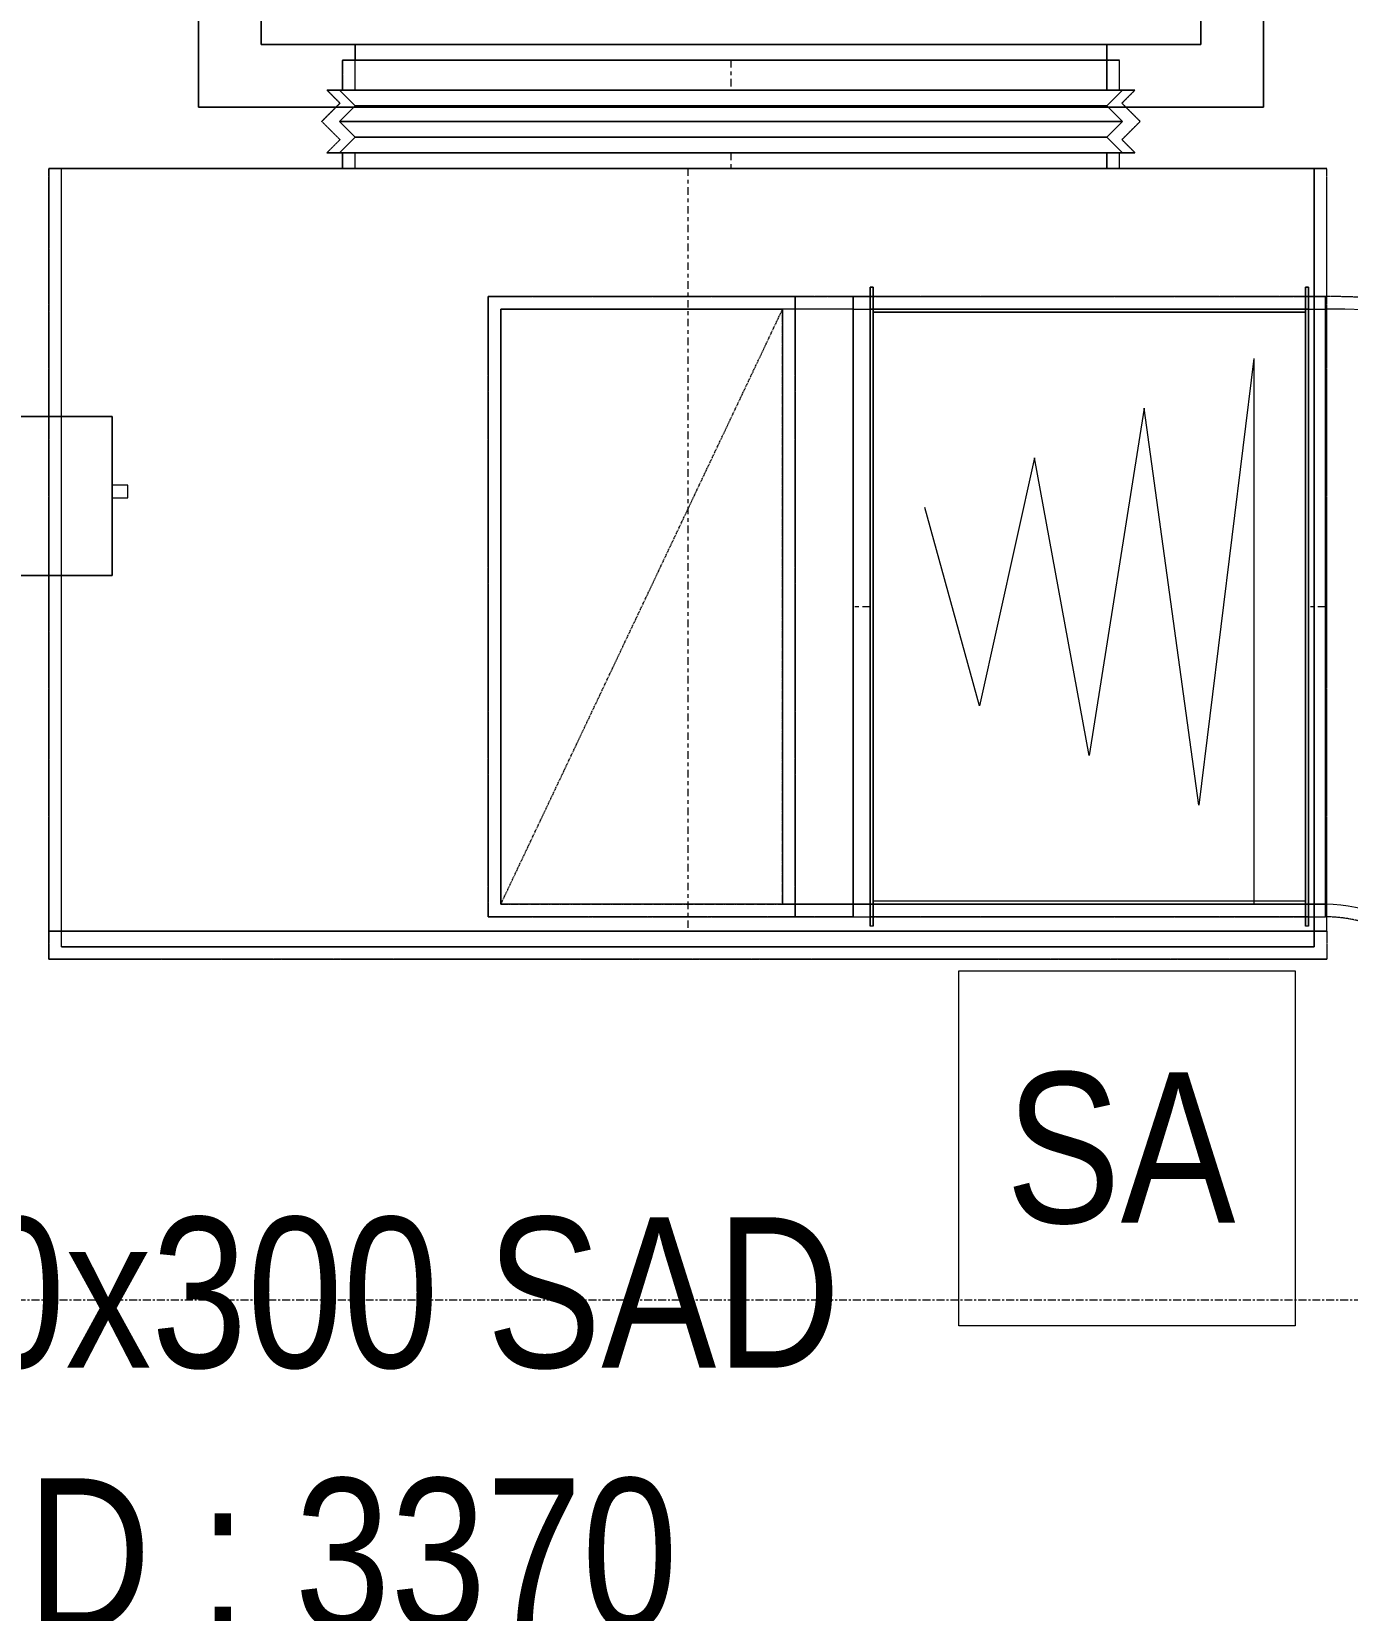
# Model space of a CAD drawing. Header units: inches. Extents: x -83664 to 20107, y -47222 to 19398.
# Drawn here: x -62961 to -60860, y -41759 to -39240 of the extents above; entities that cross this region are included whole.
import ezdxf

# ---------------------------------------------------------------- set-up
doc = ezdxf.new("R2010")
doc.units = ezdxf.units.IN
doc.header["$MEASUREMENT"] = 0
for name, pattern in [('Center', [29.999999, 12, -6, 6, -6]), ('Grid Line', [22.225, 12.7, -3.175, 3.175, -3.175]), ('Hidden 0_50', [1.0584, 0.5292, -0.5292]), ('Hidden 1_5', [2.2, 1.5, -0.7])]:
    doc.linetypes.add(name, pattern=pattern)
for name, color, linetype, lineweight in [('A-DETL-GENF', 7, 'Continuous', 9), ('G-ANNO-TEXT', 7, 'Continuous', 9), ('M-EQPM', 7, 'Continuous', 18), ('M-HVAC-DUCT-ANNO', 7, 'Continuous', 9), ('M-HVAC-DUCT-CNTR', 7, 'Center', 9), ('M-HVAC-DUCT-IDEN', 7, 'Continuous', 18), ('S-GRID', 7, 'Continuous', 9)]:
    doc.layers.add(name, color=color, linetype=linetype, lineweight=lineweight)
doc.layers.add('M-HVAC-DUCT', color=7, linetype='Continuous', lineweight=9, true_color=0xffe97f)
doc.styles.add('Arial Narrow_21', font='ARIALN.TTF', dxfattribs={"height": 240})
pattern_1 = [(225, (87519.6, 58261.2), (1060.66, -1060.66), []), (315, (87519.6, 58261.2), (1060.66, 1060.66), [])]
pattern_2 = [(135, (285.4, 302), (35.3553, 35.3553), []), (45, (285.4, 302), (35.3553, -35.3553), [])]

# ---------------------------------------------------------------- blocks, each defined once
blk = doc.blocks.new('FCU-03-4R-M - FCU-1F-06-01-8294853-FIRST FLOOR AC CONDITIONING LAYOUT - PART A')
at = {"layer": 'M-EQPM', "lineweight": 9, "true_color": 0x787878}
h = blk.add_hatch(dxfattribs=at)
h.set_pattern_fill('FP_22', color=8, style=0, pattern_type=2)
h.set_pattern_definition(pattern_1)
h.paths.add_polyline_path([(-879.9, 304.2), (-879.9, 302), (880.1, 302), (880.1, 304.2)])
at = {"layer": 'M-EQPM', "lineweight": 9, "true_color": 0xffffff}
h = blk.add_hatch(dxfattribs=at)
h.set_pattern_fill('FP_23', style=0, pattern_type=2)
h.set_pattern_definition(pattern_2)
h.paths.add_polyline_path([(-879.9, 304.2), (-879.9, 302), (880.1, 302), (880.1, 304.2)])
at = {"layer": 'M-EQPM'}
for p, q in [((880.1, 304.2), (-879.9, 304.2)), ((-879.9, 304.2), (880.1, 304.2)), ((-879.9, 304.2), (-879.9, 302)), ((-879.9, 304.2), (-879.9, 302)), ((880.1, 302), (880.1, 304.2)), ((880.1, 304.2), (880.1, 302)), ((-955.1, 241.5), (-955.1, 278)), ((-955.1, 278), (-955.1, 241.5)), ((-954.1, 279), (-905.1, 279)), ((-905.1, 279), (-954.1, 279)), ((-905.1, 279), (-905.1, 189)), ((-905.1, 189), (-905.1, 279)), ((905, 279), (-905, 279)), ((-905, 279), (-905, 24.5)), ((-905, 24.5), (-905, 279)), ((-905, 279), (905, 279)), ((895, 302), (-895, 302)), ((-895, 302), (-895, 279)), ((-895, 279), (-895, 302)), ((-895, 302), (895, 302)), ((-895, 279), (895, 279)), ((895, 279), (-895, 279)), ((880.1, 302), (-879.9, 302)), ((-879.9, 302), (880.1, 302)), ((-879.9, 302), (-879.9, 286.3)), ((-879.9, 302), (-879.9, 286.3)), ((880.1, 302), (-879.9, 302)), ((-879.9, 302), (880.1, 302)), ((880.1, 286.3), (-879.9, 286.3)), ((-879.9, 286.3), (880.1, 286.3)), ((880.1, 286.3), (880.1, 302)), ((880.1, 302), (880.1, 286.3)), ((895, 279), (895, 302)), ((895, 302), (895, 279)), ((905, 24.5), (905, 279)), ((905, 279), (905, 24.5)), ((905.1, 189), (905.1, 279)), ((905.1, 279), (954.1, 279)), ((954.1, 279), (905.1, 279)), ((905.1, 279), (905.1, 189)), ((955.1, 278), (955.1, 241.5)), ((955.1, 241.5), (955.1, 278)), ((-937.1, 240.5), (-954.1, 240.5)), ((-954.1, 240.5), (-937.1, 240.5)), ((-954.1, 227.5), (-937.1, 227.5)), ((-937.1, 227.5), (-954.1, 227.5)), ((-936.1, 247.5), (-936.1, 241.5)), ((-936.1, 241.5), (-936.1, 247.5)), ((-923.1, 220.5), (-923.1, 247.5)), ((-923.1, 247.5), (-923.1, 220.5)), ((923.1, 247.5), (923.1, 220.5)), ((923.1, 220.5), (923.1, 247.5)), ((936.1, 241.5), (936.1, 247.5)), ((936.1, 247.5), (936.1, 241.5)), ((954.1, 240.5), (937.1, 240.5)), ((937.1, 240.5), (954.1, 240.5)), ((937.1, 227.5), (954.1, 227.5)), ((954.1, 227.5), (937.1, 227.5)), ((-955.1, 190), (-955.1, 226.5)), ((-955.1, 226.5), (-955.1, 190)), ((-936.1, 226.5), (-936.1, 220.5)), ((-936.1, 220.5), (-936.1, 226.5)), ((936.1, 220.5), (936.1, 226.5)), ((936.1, 226.5), (936.1, 220.5)), ((955.1, 226.5), (955.1, 190)), ((955.1, 190), (955.1, 226.5)), ((-905.1, 189), (-954.1, 189)), ((-954.1, 189), (-905.1, 189)), ((954.1, 189), (905.1, 189)), ((905.1, 189), (954.1, 189)), ((-905, 24.5), (-905, -279)), ((905, 24.5), (-905, 24.5)), ((-905, 24.5), (905, 24.5)), ((-905, -279), (-905, 24.5)), ((-905, 24.5), (905, 24.5)), ((905, 24.5), (-905, 24.5)), ((905, -279), (905, 24.5)), ((905, 24.5), (905, -279)), ((-905, -3.2), (-1105, -3.2)), ((-1105, -3.2), (-1105, -257.2)), ((-1105, -257.2), (-1105, -3.2)), ((-1105, -3.2), (-905, -3.2)), ((-905, -37.2), (-905, -3.2)), ((-905, -3.2), (-905, -37.2)), ((905, -37.2), (-905, -37.2)), ((-905, -37.2), (905, -37.2)), ((905, -279), (905, -37.2)), ((905, -37.2), (905, -279)), ((-1105, -127.2), (-1130, -127.2)), ((-1130, -127.2), (-1130, -147.2)), ((-1130, -127.2), (-1130, -147.2)), ((-1130, -147.2), (-1105, -147.2)), ((-1105, -147.2), (-1105, -127.2)), ((-1105, -147.2), (-1105, -127.2)), ((-905, -147.9), (-935, -147.9)), ((-935, -147.9), (-935, -167.9)), ((-935, -147.9), (-935, -167.9)), ((-905, -167.9), (-905, -147.9)), ((-905, -167.9), (-905, -147.9)), ((-935, -167.9), (-905, -167.9)), ((-955.1, -226.5), (-955.1, -190)), ((-955.1, -190), (-955.1, -226.5)), ((-954.1, -189), (-905.1, -189)), ((-905.1, -189), (-954.1, -189)), ((-905.1, -189), (-905.1, -279)), ((-905.1, -279), (-905.1, -189)), ((905.1, -279), (905.1, -189)), ((905.1, -189), (954.1, -189)), ((954.1, -189), (905.1, -189)), ((905.1, -189), (905.1, -279)), ((955.1, -190), (955.1, -226.5)), ((955.1, -226.5), (955.1, -190)), ((-936.1, -220.5), (-936.1, -226.5)), ((-936.1, -226.5), (-936.1, -220.5)), ((-905, -221.7), (-935, -221.7)), ((-935, -221.7), (-935, -241.7)), ((-935, -221.7), (-935, -241.7)), ((-923.1, -247.5), (-923.1, -220.5)), ((-923.1, -220.5), (-923.1, -247.5)), ((-905, -241.7), (-905, -221.7)), ((-905, -241.7), (-905, -221.7)), ((923.1, -220.5), (923.1, -247.5)), ((923.1, -247.5), (923.1, -220.5)), ((936.1, -226.5), (936.1, -220.5)), ((936.1, -220.5), (936.1, -226.5)), ((-955.1, -278), (-955.1, -241.5)), ((-955.1, -241.5), (-955.1, -278)), ((-937.1, -227.5), (-954.1, -227.5)), ((-954.1, -227.5), (-937.1, -227.5)), ((-954.1, -240.5), (-937.1, -240.5)), ((-937.1, -240.5), (-954.1, -240.5)), ((-936.1, -241.5), (-936.1, -247.5)), ((-936.1, -247.5), (-936.1, -241.5)), ((-935, -241.7), (-905, -241.7)), ((936.1, -247.5), (936.1, -241.5)), ((936.1, -241.5), (936.1, -247.5)), ((954.1, -227.5), (937.1, -227.5)), ((937.1, -227.5), (954.1, -227.5)), ((937.1, -240.5), (954.1, -240.5)), ((954.1, -240.5), (937.1, -240.5)), ((955.1, -241.5), (955.1, -278)), ((955.1, -278), (955.1, -241.5)), ((-1105, -257.2), (-905, -257.2)), ((-905, -257.2), (-1105, -257.2)), ((-905, -257.2), (-905, -279)), ((-905, -279), (-905, -257.2)), ((-905.1, -279), (-954.1, -279)), ((-954.1, -279), (-905.1, -279)), ((-905, -279), (905, -279)), ((905, -279), (-905, -279)), ((-905, -279), (905, -279)), ((905, -279), (-905, -279)), ((895, -279), (-895, -279)), ((-895, -279), (-895, -302)), ((-895, -302), (-895, -279)), ((-895, -279), (895, -279)), ((-895, -302), (895, -302)), ((895, -302), (-895, -302)), ((895, -302), (895, -279)), ((895, -279), (895, -302)), ((954.1, -279), (905.1, -279)), ((905.1, -279), (954.1, -279))]:
    blk.add_line(p, q, dxfattribs=at)
for centre, radius, start, end in [((-954.1, 278), 1, 90, 180), ((-954.1, 278), 1, 90, 180), ((954.1, 278), 1, 0, 90), ((954.1, 278), 1, 0, 90), ((-929.6, 247.5), 6.5, 360, 180), ((-929.6, 247.5), 6.5, 360, 180), ((929.6, 247.5), 6.5, 360, 180), ((929.6, 247.5), 6.5, 0, 180), ((-954.1, 241.5), 1, 180, 270), ((-954.1, 241.5), 1, 180, 270), ((-954.1, 226.5), 1, 90, 180), ((-954.1, 226.5), 1, 90, 180), ((-937.1, 241.5), 1, 270, 0), ((-937.1, 241.5), 1, 270, 0), ((-937.1, 226.5), 1, 0, 90), ((-937.1, 226.5), 1, 0, 90), ((937.1, 241.5), 1, 180, 270), ((937.1, 241.5), 1, 180, 270), ((937.1, 226.5), 1, 90, 180), ((937.1, 226.5), 1, 90, 180), ((954.1, 241.5), 1, 270, 0), ((954.1, 241.5), 1, 270, 0), ((954.1, 226.5), 1, 0, 90), ((954.1, 226.5), 1, 0, 90), ((-929.6, 220.5), 6.5, 180, 360), ((-929.6, 220.5), 6.5, 180, 360), ((929.6, 220.5), 6.5, 180, 360), ((929.6, 220.5), 6.5, 180, 360), ((-954.1, 190), 1, 180, 270), ((-954.1, 190), 1, 180, 270), ((954.1, 190), 1, 270, 0), ((954.1, 190), 1, 270, 0), ((-954.1, -190), 1, 90, 180), ((-954.1, -190), 1, 90, 180), ((954.1, -190), 1, 0, 90), ((954.1, -190), 1, 0, 90), ((-954.1, -226.5), 1, 180, 270), ((-954.1, -226.5), 1, 180, 270), ((-937.1, -226.5), 1, 270, 0), ((-937.1, -226.5), 1, 270, 0), ((-929.6, -220.5), 6.5, 360, 180), ((-929.6, -220.5), 6.5, 360, 180), ((929.6, -220.5), 6.5, 360, 180), ((929.6, -220.5), 6.5, 0, 180), ((937.1, -226.5), 1, 180, 270), ((937.1, -226.5), 1, 180, 270), ((954.1, -226.5), 1, 270, 0), ((954.1, -226.5), 1, 270, 0), ((-954.1, -241.5), 1, 90, 180), ((-954.1, -241.5), 1, 90, 180), ((-937.1, -241.5), 1, 0, 90), ((-937.1, -241.5), 1, 0, 90), ((-929.6, -247.5), 6.5, 180, 360), ((-929.6, -247.5), 6.5, 180, 360), ((929.6, -247.5), 6.5, 180, 360), ((929.6, -247.5), 6.5, 180, 360), ((937.1, -241.5), 1, 90, 180), ((937.1, -241.5), 1, 90, 180), ((954.1, -241.5), 1, 0, 90), ((954.1, -241.5), 1, 0, 90), ((-954.1, -278), 1, 180, 270), ((-954.1, -278), 1, 180, 270), ((954.1, -278), 1, 270, 0), ((954.1, -278), 1, 270, 0)]:
    blk.add_arc(centre, radius, start, end, dxfattribs=at)
blk = doc.blocks.new('M_Rec Elbow - Radius - 0_75W-8295560-FIRST FLOOR AC CONDITIONING LAYOUT - PART A')
at = {"layer": 'M-HVAC-DUCT', "color": 6, "true_color": 0xff00ff}
for p, q in [((-475, 712.5), (475, 712.5)), ((475, 712.5), (-475, 712.5)), ((-712.5, 475), (-712.5, -475)), ((-712.5, -475), (-712.5, 475))]:
    blk.add_line(p, q, dxfattribs=at)
for radius in [237.5, 237.5, 1187.5, 1187.5]:
    blk.add_arc((-712.5, 712.5), radius, 270, 0, dxfattribs=at)
blk = doc.blocks.new('TEMW-ME-AHU-Fresh Air Handling Unit - FAHU-L44-01-8296116-FIRST FLOOR AC CONDITIONING LAYOUT - PART A')
at = {"layer": 'M-EQPM'}
for p, q in [((2070.6, 100), (-100, 100)), ((-100, 100), (-100, -1600)), ((-100, -1600), (-100, 100)), ((-100, 100), (2070.6, 100)), ((2070.6, 0), (0, 0)), ((0, 0), (0, -1500)), ((0, -1500), (0, 0)), ((0, 0), (2070.6, 0)), ((0, -150), (-25, -150)), ((-25, -150), (-25, -1350)), ((-25, -1350), (-25, -150)), ((-25, -150), (0, -150)), ((0, -1350), (0, -150)), ((0, -150), (0, -1350)), ((-25, -1350), (0, -1350)), ((0, -1350), (-25, -1350)), ((0, -1500), (2070.6, -1500)), ((2070.6, -1500), (0, -1500)), ((-100, -1600), (2070.6, -1600)), ((2070.6, -1600), (-100, -1600))]:
    blk.add_line(p, q, dxfattribs=at)
blk = doc.blocks.new('REMC_M_FLEX CONNECTION_Type 2 - V_SAD-8296177-FIRST FLOOR AC CONDITIONING LAYOUT - PART A')
at = {"layer": 'M-HVAC-DUCT', "color": 6, "true_color": 0xff00ff}
for p, q in [((89012.4, 59014.1), (88987.4, 59039.1)), ((90237.4, 59039.1), (88987.4, 59039.1)), ((89012.4, 59014.1), (88987.4, 59039.1)), ((88987.4, 59039.1), (90237.4, 59039.1)), ((90237.4, 59039.1), (90212.4, 59014.1)), ((90212.4, 59014.1), (90237.4, 59039.1)), ((88987.4, 58989.1), (89012.4, 59014.1)), ((88987.4, 58989.1), (89012.4, 59014.1)), ((89012.4, 59014.1), (90212.4, 59014.1)), ((90212.4, 59014.1), (89012.4, 59014.1)), ((90212.4, 59014.1), (89012.4, 59014.1)), ((89012.4, 59014.1), (90212.4, 59014.1)), ((90212.4, 59014.1), (90237.4, 58989.1)), ((90237.4, 58989.1), (90212.4, 59014.1)), ((89012.4, 58964.1), (88987.4, 58989.1)), ((90237.4, 58989.1), (88987.4, 58989.1)), ((89012.4, 58964.1), (88987.4, 58989.1)), ((88987.4, 58989.1), (90237.4, 58989.1)), ((88987.4, 58989.1), (90237.4, 58989.1)), ((90237.4, 58989.1), (88987.4, 58989.1)), ((90237.4, 58989.1), (90212.4, 58964.1)), ((90212.4, 58964.1), (90237.4, 58989.1)), ((89012.4, 58964.1), (88987.4, 58939.1)), ((89012.4, 58964.1), (88987.4, 58939.1)), ((89012.4, 58964.1), (90212.4, 58964.1)), ((90212.4, 58964.1), (89012.4, 58964.1)), ((89012.4, 58964.1), (90212.4, 58964.1)), ((90212.4, 58964.1), (89012.4, 58964.1)), ((90212.4, 58964.1), (90237.4, 58939.1)), ((90237.4, 58939.1), (90212.4, 58964.1)), ((90237.4, 58939.1), (88987.4, 58939.1)), ((88987.4, 58939.1), (90237.4, 58939.1))]:
    blk.add_line(p, q, dxfattribs=at)
blk = doc.blocks.new('M_Rec Elbow - Radius - 0_75W-8296178-FIRST FLOOR AC CONDITIONING LAYOUT - PART A')
at = {"layer": 'M-HVAC-DUCT', "color": 6, "true_color": 0xff00ff}
for p, q in [((89244.9, 58689.7), (89244.9, 57739.7)), ((89244.9, 57739.7), (89244.9, 58689.7)), ((89244.9, 58689.7), (89694.9, 58689.7)), ((89807.4, 58689.7), (89244.9, 58689.7)), ((89694.9, 58689.7), (89694.9, 57739.7)), ((89807.4, 58689.7), (89694.9, 58689.7)), ((89807.4, 57739.7), (89807.4, 58689.7)), ((89807.4, 58689.7), (89807.4, 57739.7)), ((89694.9, 57739.7), (89244.9, 57739.7)), ((89807.4, 57739.7), (89244.9, 57739.7)), ((89694.9, 57739.7), (89807.4, 57739.7))]:
    blk.add_line(p, q, dxfattribs=at)
blk = doc.blocks.new('M_Rec Endcap - Standard-8296179-FIRST FLOOR AC CONDITIONING LAYOUT - PART A')
at = {"layer": 'M-HVAC-DUCT', "color": 6, "true_color": 0xff00ff}
for p, q in [((0, 1000), (0, -1000)), ((0, -1000), (0, 1000)), ((0, 1000), (25, 1000)), ((25, 1000), (0, 1000)), ((25, 1000), (25, -1000)), ((25, -1000), (25, 1000)), ((25, -1000), (0, -1000)), ((25, -1000), (0, -1000))]:
    blk.add_line(p, q, dxfattribs=at)
blk = doc.blocks.new('GCE-DA-Sound Att-Rectangular_1 - Standerd-8296182-FIRST FLOOR AC CONDITIONING LAYOUT - PART A')
at = {"layer": 'A-DETL-GENF', "color": 6, "true_color": 0xff00ff}
for p, q in [((-350, 475), (-350, -475)), ((350, 475), (-350, 475)), ((-262.5, -395.8), (-262.5, 475)), ((350, -475), (350, 475)), ((-262.5, -395.8), (-175, 316.7)), ((-175, 316.7), (-87.5, -316.7)), ((-87.5, -316.7), (0, 237.5)), ((0, 237.5), (87.5, -237.5)), ((87.5, -237.5), (175, 158.3)), ((175, 158.3), (262.5, -158.3)), ((-350, -475), (350, -475))]:
    blk.add_line(p, q, dxfattribs=at)
at = {"layer": 'M-HVAC-DUCT', "color": 6, "true_color": 0xff00ff}
for p, q in [((-350, -510), (-350, 510)), ((-350, 510), (-350, -510)), ((-350, 510), (-345, 510)), ((-350, 510), (-345, 510)), ((-345, -510), (-345, 510)), ((-345, 510), (-345, -510)), ((345, -510), (345, 510)), ((345, 510), (345, -510)), ((345, 510), (350, 510)), ((345, 510), (350, 510)), ((350, -510), (350, 510)), ((350, 510), (350, -510)), ((-350, -475), (-350, 475)), ((-350, 475), (-350, -475)), ((-350, 475), (-345, 475)), ((-350, 475), (-345, 475)), ((-345, -475), (-345, 475)), ((-345, 475), (-345, -475)), ((-345, 475), (345, 475)), ((-345, 475), (345, 475)), ((-345, -475), (-345, 475)), ((-345, 475), (-345, -475)), ((-345, -470), (-345, 470)), ((-345, 470), (-345, -470)), ((-345, 470), (345, 470)), ((-345, 470), (345, 470)), ((345, -475), (345, 475)), ((345, 475), (345, -475)), ((345, -475), (345, 475)), ((345, 475), (345, -475)), ((345, 475), (350, 475)), ((345, 475), (350, 475)), ((345, -470), (345, 470)), ((345, 470), (345, -470)), ((350, -475), (350, 475)), ((350, 475), (350, -475)), ((-345, -475), (-350, -475)), ((-350, -475), (-345, -475)), ((345, -470), (-345, -470)), ((-345, -470), (345, -470)), ((345, -475), (-345, -475)), ((-345, -475), (345, -475)), ((350, -475), (345, -475)), ((345, -475), (350, -475)), ((-345, -510), (-350, -510)), ((-350, -510), (-345, -510)), ((350, -510), (345, -510)), ((345, -510), (350, -510))]:
    blk.add_line(p, q, dxfattribs=at)
blk = doc.blocks.new('TEMW-SMBZ-HO-BM-HVAC-00002_rvt-1-FIRST FLOOR AC CONDITIONING LAYOUT - PART A')
at = {"layer": 'M-HVAC-DUCT', "color": 6, "linetype": 'Hidden 0_50', "true_color": 0xff00ff}
for p, q in [((88992.4, 59087), (90232.4, 59087)), ((90232.4, 59087), (88992.4, 59087)), ((88992.4, 59087), (88992.4, 59039.1)), ((88992.4, 59039.1), (88992.4, 59087)), ((90232.4, 59039.1), (90232.4, 59087)), ((90232.4, 59039.1), (90232.4, 59087)), ((88988.2, 59018.2), (88967.4, 59039.1)), ((88967.4, 59039.1), (90257.4, 59039.1)), ((90257.4, 59039.1), (88967.4, 59039.1)), ((88967.4, 59039.1), (88988.2, 59018.2)), ((88992.4, 59039.1), (90232.4, 59039.1)), ((90232.4, 59039.1), (88992.4, 59039.1)), ((90257.4, 59039.1), (90236.5, 59018.2)), ((90236.5, 59018.2), (90257.4, 59039.1)), ((88959.1, 58989.1), (88988.2, 59018.2)), ((88988.2, 59018.2), (88959.1, 58989.1)), ((90236.5, 59018.2), (90265.7, 58989.1)), ((90265.7, 58989.1), (90236.5, 59018.2)), ((88988.2, 58960), (88959.1, 58989.1)), ((88959.1, 58989.1), (88988.2, 58960)), ((90265.7, 58989.1), (90236.5, 58960)), ((90236.5, 58960), (90265.7, 58989.1)), ((88967.4, 58939.1), (88988.2, 58960)), ((88988.2, 58960), (88967.4, 58939.1)), ((90236.5, 58960), (90257.4, 58939.1)), ((90257.4, 58939.1), (90236.5, 58960)), ((90257.4, 58939.1), (88967.4, 58939.1)), ((88967.4, 58939.1), (90257.4, 58939.1)), ((88992.4, 58939.1), (90232.4, 58939.1)), ((90232.4, 58939.1), (88992.4, 58939.1)), ((88992.4, 58939.1), (88992.4, 58914.1)), ((88992.4, 58914.1), (88992.4, 58939.1)), ((90232.4, 58914.1), (90232.4, 58939.1)), ((90232.4, 58914.1), (90232.4, 58939.1)), ((88523.6, 58914.1), (90563.6, 58914.1)), ((90563.6, 58914.1), (88523.6, 58914.1)), ((88523.6, 58914.1), (88523.6, 57697)), ((88523.6, 57697), (88523.6, 58914.1)), ((88992.4, 58914.1), (90232.4, 58914.1)), ((90232.4, 58914.1), (88992.4, 58914.1)), ((90563.6, 57697), (90563.6, 58914.1)), ((90563.6, 57697), (90563.6, 58914.1)), ((89224.9, 58709.7), (89224.9, 57719.7)), ((89714.9, 58709.7), (89224.9, 58709.7)), ((89224.9, 58709.7), (89714.9, 58709.7)), ((89224.9, 57719.7), (89224.9, 58709.7)), ((89224.9, 58709.7), (89224.9, 57719.7)), ((89714.9, 58709.7), (89224.9, 58709.7)), ((89807.4, 58709.7), (89224.9, 58709.7)), ((89224.9, 58709.7), (89224.9, 57719.7)), ((89714.9, 57719.7), (89714.9, 58709.7)), ((89714.9, 58709.7), (89714.9, 57719.7)), ((89714.9, 58709.7), (89807.4, 58709.7)), ((89714.9, 57719.7), (89714.9, 58709.7)), ((89807.4, 58709.7), (89807.4, 57719.7)), ((89807.4, 57719.7), (89807.4, 58709.7)), ((89834.4, 58709.7), (89807.4, 58709.7)), ((89807.4, 58709.7), (89834.4, 58709.7)), ((89807.4, 58709.7), (89807.4, 57719.7)), ((89807.4, 58709.7), (89807.4, 57719.7)), ((89834.4, 58709.7), (89834.4, 57719.7)), ((89834.4, 57719.7), (89834.4, 58709.7)), ((90534.4, 58709.7), (89834.4, 58709.7)), ((89834.4, 58709.7), (89834.4, 57719.7)), ((89834.4, 57719.7), (89834.4, 58709.7)), ((89834.4, 58709.7), (90534.4, 58709.7)), ((90534.4, 57719.7), (90534.4, 58709.7)), ((90534.4, 58709.7), (90534.4, 57719.7)), ((90534.4, 58709.7), (90534.4, 57719.7)), ((90534.4, 57719.7), (90534.4, 58709.7)), ((90561.5, 58709.7), (90534.4, 58709.7)), ((90534.4, 58709.7), (90561.5, 58709.7)), ((90561.5, 58709.7), (90561.5, 57719.7)), ((90561.5, 57719.7), (90561.5, 58709.7)), ((90561.5, 58709.7), (90561.5, 57719.7)), ((90561.5, 57719.7), (90561.5, 58709.7)), ((89224.9, 57719.7), (89714.9, 57719.7)), ((89714.9, 57719.7), (89224.9, 57719.7)), ((89224.9, 57719.7), (89807.4, 57719.7)), ((89224.9, 57719.7), (89714.9, 57719.7)), ((89807.4, 57719.7), (89714.9, 57719.7)), ((89807.4, 57719.7), (89834.4, 57719.7)), ((89807.4, 57719.7), (89834.4, 57719.7)), ((89834.4, 57719.7), (90534.4, 57719.7)), ((90534.4, 57719.7), (89834.4, 57719.7)), ((90534.4, 57719.7), (90561.5, 57719.7)), ((90534.4, 57719.7), (90561.5, 57719.7)), ((88523.6, 57697), (90563.6, 57697)), ((90563.6, 57697), (88523.6, 57697)), ((88523.6, 57697), (90563.6, 57697)), ((90563.6, 57697), (88523.6, 57697)), ((88523.6, 57652), (88523.6, 57697)), ((88523.6, 57697), (88523.6, 57652)), ((90563.6, 57697), (90563.6, 57652)), ((90563.6, 57697), (90563.6, 57652)), ((88523.6, 57652), (90563.6, 57652)), ((90563.6, 57652), (88523.6, 57652))]:
    blk.add_line(p, q, dxfattribs=at)
at = {"layer": 'M-HVAC-DUCT', "color": 6, "true_color": 0xff00ff}
for p, q in [((90212.4, 59087), (89012.4, 59087)), ((89012.4, 59087), (90212.4, 59087)), ((89012.4, 59039.1), (89012.4, 59087)), ((89012.4, 59039.1), (89012.4, 59087)), ((90212.4, 59087), (90212.4, 59039.1)), ((90212.4, 59039.1), (90212.4, 59087)), ((90212.4, 59039.1), (89012.4, 59039.1)), ((89012.4, 59039.1), (90212.4, 59039.1)), ((90212.4, 58939.1), (89012.4, 58939.1)), ((89012.4, 58939.1), (90212.4, 58939.1)), ((89012.4, 58914.1), (89012.4, 58939.1)), ((89012.4, 58914.1), (89012.4, 58939.1)), ((90212.4, 58939.1), (90212.4, 58914.1)), ((90212.4, 58914.1), (90212.4, 58939.1)), ((90543.6, 58914.1), (88543.6, 58914.1)), ((88543.6, 58914.1), (90543.6, 58914.1)), ((88543.6, 57697), (88543.6, 58914.1)), ((88543.6, 57697), (88543.6, 58914.1)), ((90212.4, 58914.1), (89012.4, 58914.1)), ((89012.4, 58914.1), (90212.4, 58914.1)), ((90543.6, 58914.1), (90543.6, 57697)), ((90543.6, 57697), (90543.6, 58914.1)), ((89807.4, 57739.7), (89807.4, 58689.7)), ((89807.4, 58689.7), (89807.4, 57739.7)), ((89807.4, 58689.7), (89834.4, 58689.7)), ((89807.4, 58689.7), (89834.4, 58689.7)), ((89834.4, 57739.7), (89834.4, 58689.7)), ((89834.4, 58689.7), (89834.4, 57739.7)), ((90534.4, 57739.7), (90534.4, 58689.7)), ((90534.4, 58689.7), (90534.4, 57739.7)), ((90534.4, 58689.7), (90561.5, 58689.7)), ((90534.4, 58689.7), (90561.5, 58689.7)), ((90561.5, 57739.7), (90561.5, 58689.7)), ((90561.5, 58689.7), (90561.5, 57739.7)), ((89834.4, 57739.7), (89807.4, 57739.7)), ((89807.4, 57739.7), (89834.4, 57739.7)), ((90561.5, 57739.7), (90534.4, 57739.7)), ((90534.4, 57739.7), (90561.5, 57739.7)), ((90543.6, 57697), (88543.6, 57697)), ((88543.6, 57697), (90543.6, 57697))]:
    blk.add_line(p, q, dxfattribs=at)
at = {"layer": 'M-HVAC-DUCT', "color": 6, "linetype": 'Hidden 0_50', "true_color": 0xff00ff}
for radius, start in [(1207.5, 360), (1207.5, 0), (217.5, 0), (217.5, 0)]:
    blk.add_arc((90561.5, 57502.2), radius, start, 90, dxfattribs=at)
at = {"layer": 'M-HVAC-DUCT-ANNO', "color": 6, "linetype": 'Hidden 1_5', "true_color": 0xff00ff}
for p, q in [((89694.9, 58689.7), (89244.9, 58689.7)), ((89244.9, 58689.7), (89244.9, 57739.7)), ((89244.9, 57739.7), (89694.9, 58689.7)), ((89694.9, 57739.7), (89694.9, 58689.7)), ((89244.9, 57739.7), (89694.9, 57739.7))]:
    blk.add_line(p, q, dxfattribs=at)
at = {"layer": 'M-HVAC-DUCT-CNTR', "color": 6, "true_color": 0xff00ff}
for p, q in [((89612.4, 59087), (89612.4, 59039.1)), ((89612.4, 58939.1), (89612.4, 58914.1)), ((89543.6, 58914.1), (89543.6, 57697)), ((89834.4, 58214.7), (89807.4, 58214.7)), ((90561.5, 58214.7), (90534.4, 58214.7))]:
    blk.add_line(p, q, dxfattribs=at)
at = {"layer": 'M-EQPM', "color": 6, "linetype": 'Hidden 0_50', "lineweight": 9, "true_color": 0xff00ff}
for name, p, rotation in [('TEMW-ME-AHU-Fresh Air Handling Unit - FAHU-L44-01-8296116-FIRST FLOOR AC CONDITIONING LAYOUT - PART A', (88862.4, 59112), 90.00000000000001), ('FCU-03-4R-M - FCU-1F-06-01-8294853-FIRST FLOOR AC CONDITIONING LAYOUT - PART A', (87519.6, 58261.2), 180)]:
    blk.add_blockref(name, p, dxfattribs=dict(at, rotation=rotation))
at = {"layer": 'M-HVAC-DUCT', "color": 6, "linetype": 'Hidden 0_50', "lineweight": 9, "true_color": 0xff00ff}
for name in ['REMC_M_FLEX CONNECTION_Type 2 - V_SAD-8296177-FIRST FLOOR AC CONDITIONING LAYOUT - PART A', 'M_Rec Elbow - Radius - 0_75W-8296178-FIRST FLOOR AC CONDITIONING LAYOUT - PART A']:
    blk.add_blockref(name, (0, 0), dxfattribs=at)
for name, p, rotation in [('GCE-DA-Sound Att-Rectangular_1 - Standerd-8296182-FIRST FLOOR AC CONDITIONING LAYOUT - PART A', (90184.4, 58214.7), 180), ('M_Rec Elbow - Radius - 0_75W-8295560-FIRST FLOOR AC CONDITIONING LAYOUT - PART A', (91274, 58214.7), 90), ('M_Rec Endcap - Standard-8296179-FIRST FLOOR AC CONDITIONING LAYOUT - PART A', (89543.6, 57697), 270)]:
    blk.add_blockref(name, p, dxfattribs=dict(at, rotation=rotation))
blk = doc.blocks.new('FCU-03-4R-M - FCU-1F-06-01-V259-FIRST FLOOR AC CONDITIONING LAYOUT - PART A')
at = {"layer": 'M-EQPM', "lineweight": 9, "true_color": 0x787878}
h = blk.add_hatch(dxfattribs=at)
h.set_pattern_fill('FP_22', color=8, style=0, pattern_type=2)
h.set_pattern_definition(pattern_1)
h.paths.add_polyline_path([(-879.9, 304.2), (-879.9, 302), (880.1, 302), (880.1, 304.2)])
at = {"layer": 'M-EQPM', "lineweight": 9, "true_color": 0xffffff}
h = blk.add_hatch(dxfattribs=at)
h.set_pattern_fill('FP_23', style=0, pattern_type=2)
h.set_pattern_definition(pattern_2)
h.paths.add_polyline_path([(-879.9, 304.2), (-879.9, 302), (880.1, 302), (880.1, 304.2)])
at = {"layer": 'M-EQPM'}
for p, q in [((880.1, 304.2), (-879.9, 304.2)), ((-879.9, 304.2), (880.1, 304.2)), ((-879.9, 304.2), (-879.9, 302)), ((-879.9, 304.2), (-879.9, 302)), ((880.1, 302), (880.1, 304.2)), ((880.1, 304.2), (880.1, 302)), ((-955.1, 241.5), (-955.1, 278)), ((-955.1, 278), (-955.1, 241.5)), ((-954.1, 279), (-905.1, 279)), ((-905.1, 279), (-954.1, 279)), ((-905.1, 279), (-905.1, 189)), ((-905.1, 189), (-905.1, 279)), ((905, 279), (-905, 279)), ((-905, 279), (-905, 24.5)), ((-905, 24.5), (-905, 279)), ((-905, 279), (905, 279)), ((895, 302), (-895, 302)), ((-895, 302), (-895, 279)), ((-895, 279), (-895, 302)), ((-895, 302), (895, 302)), ((-895, 279), (895, 279)), ((895, 279), (-895, 279)), ((880.1, 302), (-879.9, 302)), ((-879.9, 302), (880.1, 302)), ((-879.9, 302), (-879.9, 286.3)), ((-879.9, 302), (-879.9, 286.3)), ((880.1, 302), (-879.9, 302)), ((-879.9, 302), (880.1, 302)), ((880.1, 286.3), (-879.9, 286.3)), ((-879.9, 286.3), (880.1, 286.3)), ((880.1, 286.3), (880.1, 302)), ((880.1, 302), (880.1, 286.3)), ((895, 279), (895, 302)), ((895, 302), (895, 279)), ((905, 24.5), (905, 279)), ((905, 279), (905, 24.5)), ((905.1, 189), (905.1, 279)), ((905.1, 279), (954.1, 279)), ((954.1, 279), (905.1, 279)), ((905.1, 279), (905.1, 189)), ((955.1, 278), (955.1, 241.5)), ((955.1, 241.5), (955.1, 278)), ((-937.1, 240.5), (-954.1, 240.5)), ((-954.1, 240.5), (-937.1, 240.5)), ((-954.1, 227.5), (-937.1, 227.5)), ((-937.1, 227.5), (-954.1, 227.5)), ((-936.1, 247.5), (-936.1, 241.5)), ((-936.1, 241.5), (-936.1, 247.5)), ((-923.1, 220.5), (-923.1, 247.5)), ((-923.1, 247.5), (-923.1, 220.5)), ((923.1, 247.5), (923.1, 220.5)), ((923.1, 220.5), (923.1, 247.5)), ((936.1, 241.5), (936.1, 247.5)), ((936.1, 247.5), (936.1, 241.5)), ((954.1, 240.5), (937.1, 240.5)), ((937.1, 240.5), (954.1, 240.5)), ((937.1, 227.5), (954.1, 227.5)), ((954.1, 227.5), (937.1, 227.5)), ((-955.1, 190), (-955.1, 226.5)), ((-955.1, 226.5), (-955.1, 190)), ((-936.1, 226.5), (-936.1, 220.5)), ((-936.1, 220.5), (-936.1, 226.5)), ((936.1, 220.5), (936.1, 226.5)), ((936.1, 226.5), (936.1, 220.5)), ((955.1, 226.5), (955.1, 190)), ((955.1, 190), (955.1, 226.5)), ((-905.1, 189), (-954.1, 189)), ((-954.1, 189), (-905.1, 189)), ((954.1, 189), (905.1, 189)), ((905.1, 189), (954.1, 189)), ((-905, 24.5), (-905, -279)), ((905, 24.5), (-905, 24.5)), ((-905, 24.5), (905, 24.5)), ((-905, -279), (-905, 24.5)), ((-905, 24.5), (905, 24.5)), ((905, 24.5), (-905, 24.5)), ((905, -279), (905, 24.5)), ((905, 24.5), (905, -279)), ((-905, -3.2), (-1105, -3.2)), ((-1105, -3.2), (-1105, -257.2)), ((-1105, -257.2), (-1105, -3.2)), ((-1105, -3.2), (-905, -3.2)), ((-905, -37.2), (-905, -3.2)), ((-905, -3.2), (-905, -37.2)), ((905, -37.2), (-905, -37.2)), ((-905, -37.2), (905, -37.2)), ((905, -279), (905, -37.2)), ((905, -37.2), (905, -279)), ((-1105, -127.2), (-1130, -127.2)), ((-1130, -127.2), (-1130, -147.2)), ((-1130, -127.2), (-1130, -147.2)), ((-1130, -147.2), (-1105, -147.2)), ((-1105, -147.2), (-1105, -127.2)), ((-1105, -147.2), (-1105, -127.2)), ((-905, -147.9), (-935, -147.9)), ((-935, -147.9), (-935, -167.9)), ((-935, -147.9), (-935, -167.9)), ((-905, -167.9), (-905, -147.9)), ((-905, -167.9), (-905, -147.9)), ((-935, -167.9), (-905, -167.9)), ((-955.1, -226.5), (-955.1, -190)), ((-955.1, -190), (-955.1, -226.5)), ((-954.1, -189), (-905.1, -189)), ((-905.1, -189), (-954.1, -189)), ((-905.1, -189), (-905.1, -279)), ((-905.1, -279), (-905.1, -189)), ((905.1, -279), (905.1, -189)), ((905.1, -189), (954.1, -189)), ((954.1, -189), (905.1, -189)), ((905.1, -189), (905.1, -279)), ((955.1, -190), (955.1, -226.5)), ((955.1, -226.5), (955.1, -190)), ((-936.1, -220.5), (-936.1, -226.5)), ((-936.1, -226.5), (-936.1, -220.5)), ((-905, -221.7), (-935, -221.7)), ((-935, -221.7), (-935, -241.7)), ((-935, -221.7), (-935, -241.7)), ((-923.1, -247.5), (-923.1, -220.5)), ((-923.1, -220.5), (-923.1, -247.5)), ((-905, -241.7), (-905, -221.7)), ((-905, -241.7), (-905, -221.7)), ((923.1, -220.5), (923.1, -247.5)), ((923.1, -247.5), (923.1, -220.5)), ((936.1, -226.5), (936.1, -220.5)), ((936.1, -220.5), (936.1, -226.5)), ((-955.1, -278), (-955.1, -241.5)), ((-955.1, -241.5), (-955.1, -278)), ((-937.1, -227.5), (-954.1, -227.5)), ((-954.1, -227.5), (-937.1, -227.5)), ((-954.1, -240.5), (-937.1, -240.5)), ((-937.1, -240.5), (-954.1, -240.5)), ((-936.1, -241.5), (-936.1, -247.5)), ((-936.1, -247.5), (-936.1, -241.5)), ((-935, -241.7), (-905, -241.7)), ((936.1, -247.5), (936.1, -241.5)), ((936.1, -241.5), (936.1, -247.5)), ((954.1, -227.5), (937.1, -227.5)), ((937.1, -227.5), (954.1, -227.5)), ((937.1, -240.5), (954.1, -240.5)), ((954.1, -240.5), (937.1, -240.5)), ((955.1, -241.5), (955.1, -278)), ((955.1, -278), (955.1, -241.5)), ((-1105, -257.2), (-905, -257.2)), ((-905, -257.2), (-1105, -257.2)), ((-905, -257.2), (-905, -279)), ((-905, -279), (-905, -257.2)), ((-905.1, -279), (-954.1, -279)), ((-954.1, -279), (-905.1, -279)), ((-905, -279), (905, -279)), ((905, -279), (-905, -279)), ((-905, -279), (905, -279)), ((905, -279), (-905, -279)), ((895, -279), (-895, -279)), ((-895, -279), (-895, -302)), ((-895, -302), (-895, -279)), ((-895, -279), (895, -279)), ((-895, -302), (895, -302)), ((895, -302), (-895, -302)), ((895, -302), (895, -279)), ((895, -279), (895, -302)), ((954.1, -279), (905.1, -279)), ((905.1, -279), (954.1, -279))]:
    blk.add_line(p, q, dxfattribs=at)
for centre, radius, start, end in [((-954.1, 278), 1, 90, 180), ((-954.1, 278), 1, 90, 180), ((954.1, 278), 1, 0, 90), ((954.1, 278), 1, 0, 90), ((-929.6, 247.5), 6.5, 360, 180), ((-929.6, 247.5), 6.5, 360, 180), ((929.6, 247.5), 6.5, 360, 180), ((929.6, 247.5), 6.5, 0, 180), ((-954.1, 241.5), 1, 180, 270), ((-954.1, 241.5), 1, 180, 270), ((-954.1, 226.5), 1, 90, 180), ((-954.1, 226.5), 1, 90, 180), ((-937.1, 241.5), 1, 270, 0), ((-937.1, 241.5), 1, 270, 0), ((-937.1, 226.5), 1, 0, 90), ((-937.1, 226.5), 1, 0, 90), ((937.1, 241.5), 1, 180, 270), ((937.1, 241.5), 1, 180, 270), ((937.1, 226.5), 1, 90, 180), ((937.1, 226.5), 1, 90, 180), ((954.1, 241.5), 1, 270, 0), ((954.1, 241.5), 1, 270, 0), ((954.1, 226.5), 1, 0, 90), ((954.1, 226.5), 1, 0, 90), ((-929.6, 220.5), 6.5, 180, 360), ((-929.6, 220.5), 6.5, 180, 360), ((929.6, 220.5), 6.5, 180, 360), ((929.6, 220.5), 6.5, 180, 360), ((-954.1, 190), 1, 180, 270), ((-954.1, 190), 1, 180, 270), ((954.1, 190), 1, 270, 0), ((954.1, 190), 1, 270, 0), ((-954.1, -190), 1, 90, 180), ((-954.1, -190), 1, 90, 180), ((954.1, -190), 1, 0, 90), ((954.1, -190), 1, 0, 90), ((-954.1, -226.5), 1, 180, 270), ((-954.1, -226.5), 1, 180, 270), ((-937.1, -226.5), 1, 270, 0), ((-937.1, -226.5), 1, 270, 0), ((-929.6, -220.5), 6.5, 360, 180), ((-929.6, -220.5), 6.5, 360, 180), ((929.6, -220.5), 6.5, 360, 180), ((929.6, -220.5), 6.5, 0, 180), ((937.1, -226.5), 1, 180, 270), ((937.1, -226.5), 1, 180, 270), ((954.1, -226.5), 1, 270, 0), ((954.1, -226.5), 1, 270, 0), ((-954.1, -241.5), 1, 90, 180), ((-954.1, -241.5), 1, 90, 180), ((-937.1, -241.5), 1, 0, 90), ((-937.1, -241.5), 1, 0, 90), ((-929.6, -247.5), 6.5, 180, 360), ((-929.6, -247.5), 6.5, 180, 360), ((929.6, -247.5), 6.5, 180, 360), ((929.6, -247.5), 6.5, 180, 360), ((937.1, -241.5), 1, 90, 180), ((937.1, -241.5), 1, 90, 180), ((954.1, -241.5), 1, 0, 90), ((954.1, -241.5), 1, 0, 90), ((-954.1, -278), 1, 180, 270), ((-954.1, -278), 1, 180, 270), ((954.1, -278), 1, 270, 0), ((954.1, -278), 1, 270, 0)]:
    blk.add_arc(centre, radius, start, end, dxfattribs=at)
blk = doc.blocks.new('TEMW-SMBZ-HO-BM-HVAC-00002_rvt-2-FIRST FLOOR AC CONDITIONING LAYOUT - PART A')
at = {"layer": 'M-HVAC-DUCT', "color": 6, "linetype": 'Hidden 0_50', "true_color": 0xff00ff}
for p, q in [((88992.4, 59087), (90232.4, 59087)), ((90232.4, 59087), (88992.4, 59087)), ((88992.4, 59087), (88992.4, 59039.1)), ((88992.4, 59039.1), (88992.4, 59087)), ((90232.4, 59039.1), (90232.4, 59087)), ((90232.4, 59039.1), (90232.4, 59087)), ((88988.2, 59018.2), (88967.4, 59039.1)), ((88967.4, 59039.1), (90257.4, 59039.1)), ((90257.4, 59039.1), (88967.4, 59039.1)), ((88967.4, 59039.1), (88988.2, 59018.2)), ((88992.4, 59039.1), (90232.4, 59039.1)), ((90232.4, 59039.1), (88992.4, 59039.1)), ((90257.4, 59039.1), (90236.5, 59018.2)), ((90236.5, 59018.2), (90257.4, 59039.1)), ((88959.1, 58989.1), (88988.2, 59018.2)), ((88988.2, 59018.2), (88959.1, 58989.1)), ((90236.5, 59018.2), (90265.7, 58989.1)), ((90265.7, 58989.1), (90236.5, 59018.2)), ((88988.2, 58960), (88959.1, 58989.1)), ((88959.1, 58989.1), (88988.2, 58960)), ((90265.7, 58989.1), (90236.5, 58960)), ((90236.5, 58960), (90265.7, 58989.1)), ((88967.4, 58939.1), (88988.2, 58960)), ((88988.2, 58960), (88967.4, 58939.1)), ((90236.5, 58960), (90257.4, 58939.1)), ((90257.4, 58939.1), (90236.5, 58960)), ((90257.4, 58939.1), (88967.4, 58939.1)), ((88967.4, 58939.1), (90257.4, 58939.1)), ((88992.4, 58939.1), (90232.4, 58939.1)), ((90232.4, 58939.1), (88992.4, 58939.1)), ((88992.4, 58939.1), (88992.4, 58914.1)), ((88992.4, 58914.1), (88992.4, 58939.1)), ((90232.4, 58914.1), (90232.4, 58939.1)), ((90232.4, 58914.1), (90232.4, 58939.1)), ((88523.6, 58914.1), (90563.6, 58914.1)), ((90563.6, 58914.1), (88523.6, 58914.1)), ((88523.6, 58914.1), (88523.6, 57697)), ((88523.6, 57697), (88523.6, 58914.1)), ((88992.4, 58914.1), (90232.4, 58914.1)), ((90232.4, 58914.1), (88992.4, 58914.1)), ((90563.6, 57697), (90563.6, 58914.1)), ((90563.6, 57697), (90563.6, 58914.1)), ((89224.9, 58709.7), (89224.9, 57719.7)), ((89714.9, 58709.7), (89224.9, 58709.7)), ((89224.9, 58709.7), (89714.9, 58709.7)), ((89224.9, 57719.7), (89224.9, 58709.7)), ((89224.9, 58709.7), (89224.9, 57719.7)), ((89714.9, 58709.7), (89224.9, 58709.7)), ((89807.4, 58709.7), (89224.9, 58709.7)), ((89224.9, 58709.7), (89224.9, 57719.7)), ((89714.9, 57719.7), (89714.9, 58709.7)), ((89714.9, 58709.7), (89714.9, 57719.7)), ((89714.9, 58709.7), (89807.4, 58709.7)), ((89714.9, 57719.7), (89714.9, 58709.7)), ((89807.4, 58709.7), (89807.4, 57719.7)), ((89807.4, 57719.7), (89807.4, 58709.7)), ((89834.4, 58709.7), (89807.4, 58709.7)), ((89807.4, 58709.7), (89834.4, 58709.7)), ((89807.4, 58709.7), (89807.4, 57719.7)), ((89807.4, 58709.7), (89807.4, 57719.7)), ((89834.4, 58709.7), (89834.4, 57719.7)), ((89834.4, 57719.7), (89834.4, 58709.7)), ((90534.4, 58709.7), (89834.4, 58709.7)), ((89834.4, 58709.7), (89834.4, 57719.7)), ((89834.4, 57719.7), (89834.4, 58709.7)), ((89834.4, 58709.7), (90534.4, 58709.7)), ((90534.4, 57719.7), (90534.4, 58709.7)), ((90534.4, 58709.7), (90534.4, 57719.7)), ((90534.4, 58709.7), (90534.4, 57719.7)), ((90534.4, 57719.7), (90534.4, 58709.7)), ((90561.5, 58709.7), (90534.4, 58709.7)), ((90534.4, 58709.7), (90561.5, 58709.7)), ((90561.5, 58709.7), (90561.5, 57719.7)), ((90561.5, 57719.7), (90561.5, 58709.7)), ((90561.5, 58709.7), (90561.5, 57719.7)), ((90561.5, 57719.7), (90561.5, 58709.7)), ((89224.9, 57719.7), (89714.9, 57719.7)), ((89714.9, 57719.7), (89224.9, 57719.7)), ((89224.9, 57719.7), (89807.4, 57719.7)), ((89224.9, 57719.7), (89714.9, 57719.7)), ((89807.4, 57719.7), (89714.9, 57719.7)), ((89807.4, 57719.7), (89834.4, 57719.7)), ((89807.4, 57719.7), (89834.4, 57719.7)), ((89834.4, 57719.7), (90534.4, 57719.7)), ((90534.4, 57719.7), (89834.4, 57719.7)), ((90534.4, 57719.7), (90561.5, 57719.7)), ((90534.4, 57719.7), (90561.5, 57719.7)), ((88523.6, 57697), (90563.6, 57697)), ((90563.6, 57697), (88523.6, 57697)), ((88523.6, 57697), (90563.6, 57697)), ((90563.6, 57697), (88523.6, 57697)), ((88523.6, 57652), (88523.6, 57697)), ((88523.6, 57697), (88523.6, 57652)), ((90563.6, 57697), (90563.6, 57652)), ((90563.6, 57697), (90563.6, 57652)), ((88523.6, 57652), (90563.6, 57652)), ((90563.6, 57652), (88523.6, 57652))]:
    blk.add_line(p, q, dxfattribs=at)
at = {"layer": 'M-HVAC-DUCT', "color": 6, "true_color": 0xff00ff}
for p, q in [((90212.4, 59087), (89012.4, 59087)), ((89012.4, 59087), (90212.4, 59087)), ((89012.4, 59039.1), (89012.4, 59087)), ((89012.4, 59039.1), (89012.4, 59087)), ((90212.4, 59087), (90212.4, 59039.1)), ((90212.4, 59039.1), (90212.4, 59087)), ((90212.4, 59039.1), (89012.4, 59039.1)), ((89012.4, 59039.1), (90212.4, 59039.1)), ((90212.4, 58939.1), (89012.4, 58939.1)), ((89012.4, 58939.1), (90212.4, 58939.1)), ((89012.4, 58914.1), (89012.4, 58939.1)), ((89012.4, 58914.1), (89012.4, 58939.1)), ((90212.4, 58939.1), (90212.4, 58914.1)), ((90212.4, 58914.1), (90212.4, 58939.1)), ((90543.6, 58914.1), (88543.6, 58914.1)), ((88543.6, 58914.1), (90543.6, 58914.1)), ((88543.6, 57697), (88543.6, 58914.1)), ((88543.6, 57697), (88543.6, 58914.1)), ((90212.4, 58914.1), (89012.4, 58914.1)), ((89012.4, 58914.1), (90212.4, 58914.1)), ((90543.6, 58914.1), (90543.6, 57697)), ((90543.6, 57697), (90543.6, 58914.1)), ((89807.4, 57739.7), (89807.4, 58689.7)), ((89807.4, 58689.7), (89807.4, 57739.7)), ((89807.4, 58689.7), (89834.4, 58689.7)), ((89807.4, 58689.7), (89834.4, 58689.7)), ((89834.4, 57739.7), (89834.4, 58689.7)), ((89834.4, 58689.7), (89834.4, 57739.7)), ((90534.4, 57739.7), (90534.4, 58689.7)), ((90534.4, 58689.7), (90534.4, 57739.7)), ((90534.4, 58689.7), (90561.5, 58689.7)), ((90534.4, 58689.7), (90561.5, 58689.7)), ((90561.5, 57739.7), (90561.5, 58689.7)), ((90561.5, 58689.7), (90561.5, 57739.7)), ((89834.4, 57739.7), (89807.4, 57739.7)), ((89807.4, 57739.7), (89834.4, 57739.7)), ((90561.5, 57739.7), (90534.4, 57739.7)), ((90534.4, 57739.7), (90561.5, 57739.7)), ((90543.6, 57697), (88543.6, 57697)), ((88543.6, 57697), (90543.6, 57697))]:
    blk.add_line(p, q, dxfattribs=at)
at = {"layer": 'M-HVAC-DUCT', "color": 6, "linetype": 'Hidden 0_50', "true_color": 0xff00ff}
for radius, start in [(1207.5, 360), (1207.5, 0), (217.5, 0), (217.5, 0)]:
    blk.add_arc((90561.5, 57502.2), radius, start, 90, dxfattribs=at)
at = {"layer": 'M-HVAC-DUCT-ANNO', "color": 6, "linetype": 'Hidden 1_5', "true_color": 0xff00ff}
for p, q in [((89694.9, 58689.7), (89244.9, 58689.7)), ((89244.9, 58689.7), (89244.9, 57739.7)), ((89244.9, 57739.7), (89694.9, 58689.7)), ((89694.9, 57739.7), (89694.9, 58689.7)), ((89244.9, 57739.7), (89694.9, 57739.7))]:
    blk.add_line(p, q, dxfattribs=at)
at = {"layer": 'M-HVAC-DUCT-CNTR', "color": 6, "true_color": 0xff00ff}
for p, q in [((89612.4, 59087), (89612.4, 59039.1)), ((89612.4, 58939.1), (89612.4, 58914.1)), ((89543.6, 58914.1), (89543.6, 57697)), ((89834.4, 58214.7), (89807.4, 58214.7)), ((90561.5, 58214.7), (90534.4, 58214.7))]:
    blk.add_line(p, q, dxfattribs=at)
at = {"layer": 'M-EQPM', "color": 6, "linetype": 'Hidden 0_50', "lineweight": 9, "true_color": 0xff00ff}
for name, p, rotation in [('TEMW-ME-AHU-Fresh Air Handling Unit - FAHU-L44-01-8296116-FIRST FLOOR AC CONDITIONING LAYOUT - PART A', (88862.4, 59112), 90.00000000000001), ('FCU-03-4R-M - FCU-1F-06-01-V259-FIRST FLOOR AC CONDITIONING LAYOUT - PART A', (87519.6, 58261.2), 180)]:
    blk.add_blockref(name, p, dxfattribs=dict(at, rotation=rotation))
at = {"layer": 'M-HVAC-DUCT', "color": 6, "linetype": 'Hidden 0_50', "lineweight": 9, "true_color": 0xff00ff}
for name in ['REMC_M_FLEX CONNECTION_Type 2 - V_SAD-8296177-FIRST FLOOR AC CONDITIONING LAYOUT - PART A', 'M_Rec Elbow - Radius - 0_75W-8296178-FIRST FLOOR AC CONDITIONING LAYOUT - PART A']:
    blk.add_blockref(name, (0, 0), dxfattribs=at)
for name, p, rotation in [('GCE-DA-Sound Att-Rectangular_1 - Standerd-8296182-FIRST FLOOR AC CONDITIONING LAYOUT - PART A', (90184.4, 58214.7), 180), ('M_Rec Elbow - Radius - 0_75W-8295560-FIRST FLOOR AC CONDITIONING LAYOUT - PART A', (91274, 58214.7), 90), ('M_Rec Endcap - Standard-8296179-FIRST FLOOR AC CONDITIONING LAYOUT - PART A', (89543.6, 57697), 270)]:
    blk.add_blockref(name, p, dxfattribs=dict(at, rotation=rotation))

msp = doc.modelspace()

# ---------------------------------------------------------------- linework, layer by layer
at = {"layer": 'G-ANNO-TEXT', "flags": 128}
msp.add_lwpolyline([(-61480.5, -40738.4), (-60943.5, -40738.4), (-60943.5, -41305.4), (-61480.5, -41305.4)], close=True, dxfattribs=at)
at = {"layer": 'S-GRID', "color": 254, "linetype": 'Grid Line', "true_color": 0xdcdcdc}
msp.add_line((20106.7, -41264.5), (-81517, -41264.5), dxfattribs=at)

# ---------------------------------------------------------------- block references
at = {"lineweight": 5}
for name in ['TEMW-SMBZ-HO-BM-HVAC-00002_rvt-1-FIRST FLOOR AC CONDITIONING LAYOUT - PART A', 'TEMW-SMBZ-HO-BM-HVAC-00002_rvt-2-FIRST FLOOR AC CONDITIONING LAYOUT - PART A']:
    msp.add_blockref(name, (-151456.7, -98372.2), dxfattribs=at)

# ---------------------------------------------------------------- texts
at = {"layer": 'G-ANNO-TEXT', "insert": (-61405.5, -40900.8), "char_height": 240, "width": 456.962, "attachment_point": 1, "style": 'Arial Narrow_21'}
msp.add_mtext('SA', dxfattribs=at)
at = {"layer": 'M-HVAC-DUCT-IDEN', "lineweight": 9, "char_height": 240, "attachment_point": 1, "style": 'Arial Narrow_21'}
for s, insert, width in [('600x300 SAD', (-63365.8, -41131.9), 2128.48), ('BOD : 3370', (-63365.8, -41548.6), 1803.797)]:
    msp.add_mtext(s, dxfattribs=dict(at, insert=insert, width=width))

doc.saveas('drawing.dxf')
